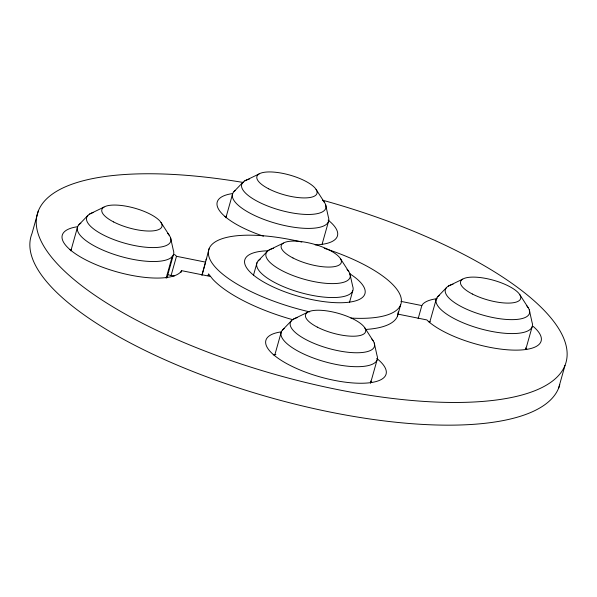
<?xml version="1.0" encoding="UTF-8"?>
<svg xmlns="http://www.w3.org/2000/svg" width="597" height="597" viewBox="0 0 597 597"><rect width="100%" height="100%" fill="white"/><g stroke="black" fill="none" stroke-linecap="round" stroke-linejoin="round"><path stroke-width="0.9" d="M209.129 248.658L202.137 275.001M366.043 329.425A99.848 32.835 15.7 0 0 397.445 316.216L397.833 314.097L426.892 319.932L428.915 321.865A62.401 20.522 15.7 0 0 511.413 350.036A62.401 20.522 15.7 0 0 533.181 326.417M397.96 313.395L398.221 311.977M38.365 210.823L31.992 233.517A274.583 90.304 15.7 0 0 266.971 396.632A274.583 90.304 15.7 0 0 559.77 384.647M70.849 250.874L77.647 226.688M166.145 278.172L172.19 256.673L173.399 254.792A49.924 16.418 15.7 0 0 173.354 250.344L170.563 237.8M166.929 277.874L173.399 254.792M171.093 275.493L176.488 256.292L174.466 254.359M181.048 272.396L181.533 270.65L210.592 276.486M201.868 275.224L205.547 262.128L176.488 256.292M208.04 275.665L208.54 273.874L212.644 279.097A99.848 32.835 15.7 0 0 289.455 318.761L293.052 319.738M225.897 217.756L232.696 193.562A62.401 20.522 15.7 0 0 261.986 235.666L263.471 236.136M253.479 275.254L257.001 262.717M274.762 355.155L281.314 331.865A62.401 20.522 15.7 0 0 281.672 360.648A62.401 20.522 15.7 0 0 362.909 383.229A62.401 20.522 15.7 0 0 376.759 358.409M322.149 244.069L328.447 221.674M349.484 302.463L352.752 290.821M370.521 383.259L377.065 359.969M397.445 316.216L400.632 304.873M418.161 318.671L421.84 305.574L422.713 304.224A62.401 20.522 15.7 0 1 437.31 298.649M429.631 322.678L436.362 298.739M525.815 349.245L532.114 326.85M558.635 388.095L565.008 365.401M181.533 270.65L180.667 272.001A62.401 20.522 15.7 0 1 93.513 263.568A62.401 20.522 15.7 0 1 77.7 226.711M78.856 224.808L87.878 215.45M233.905 191.689L242.927 182.331M258.21 260.837L267.232 251.479M282.523 329.984L291.545 320.626M437.571 296.866L446.593 287.508M89.632 214.047L103.99 207.084M244.68 180.921L259.038 173.966M268.986 250.076L283.344 243.113M293.299 319.223L307.656 312.261M448.347 286.097L462.705 279.142M400.96 301.381L421.84 305.574M167.279 274.657L174.22 276.045M519.726 294.552L528.181 307.679M316.059 189.376L324.514 202.502M340.365 258.523L348.82 271.65M364.677 327.671L373.132 340.797M161.011 222.494L169.466 235.621M529.278 309.858L532.061 322.402A49.924 16.418 15.7 0 1 478.122 328.119A49.924 16.418 15.7 0 1 439.571 295.254M374.229 342.976L377.02 355.521A49.924 16.418 15.7 0 1 323.074 361.237A49.924 16.418 15.7 0 1 284.523 328.372M349.917 273.829L352.708 286.373A49.924 16.418 15.7 0 1 298.761 292.09A49.924 16.418 15.7 0 1 260.217 259.225M325.611 204.681L328.395 217.226A49.924 16.418 15.7 0 1 275.501 223.248A49.924 16.418 15.7 0 1 235.151 190.585M324.238 248.307A99.848 32.835 15.7 0 1 400.363 295.5A99.848 32.835 15.7 0 1 350.924 318.067M309.753 311.903A99.848 32.835 15.7 0 1 208.428 254.188A99.848 32.835 15.7 0 1 301.806 242.054M349.708 273.702A62.401 20.522 15.7 0 1 344.126 302.642A62.401 20.522 15.7 0 1 258.091 278.538A62.401 20.522 15.7 0 1 267.971 250.8M205.935 260.008A99.848 32.835 15.7 0 1 206.704 258.441M347.021 269.366A43.685 14.365 15.7 0 1 303.403 279.03A43.685 14.365 15.7 0 1 273.65 248.255M371.849 339.089A43.685 14.365 15.7 0 1 327.708 348.178A43.685 14.365 15.7 0 1 297.172 317.611M526.382 305.395A43.685 14.365 15.7 0 1 482.757 315.059A43.685 14.365 15.7 0 1 453.004 284.284M172.19 256.673A49.924 16.418 15.7 0 1 110.184 253.024A49.924 16.418 15.7 0 1 80.856 223.196M167.667 233.337A43.685 14.365 15.7 0 1 124.736 243.195A43.685 14.365 15.7 0 1 93.505 212.435M322.716 200.219A43.685 14.365 15.7 0 1 279.09 209.883A43.685 14.365 15.7 0 1 249.337 179.107M428.303 321.731A62.401 20.522 15.7 0 1 430.034 321.462M525.427 347.976A62.401 20.522 15.7 0 1 526.8 349.111M224.636 216.554A62.401 20.522 15.7 0 1 226.367 216.286M69.588 249.673A62.401 20.522 15.7 0 1 71.319 249.404M273.254 354.849A62.401 20.522 15.7 0 1 275.881 354.461M370.379 381.102A62.401 20.522 15.7 0 1 371.752 382.229M322.932 200.293A274.583 90.304 15.7 0 1 534.218 390.968A274.583 90.304 15.7 0 1 89.423 291.44A274.583 90.304 15.7 0 1 243.539 182.525M328.141 220.106A62.401 20.522 15.7 0 1 315.179 244.904M292.985 257.979A31.201 10.261 15.7 0 0 341.178 262.859A31.201 10.261 15.7 0 0 299.604 241.389A31.201 10.261 15.7 0 0 292.985 257.979M317.298 327.126A31.201 10.261 15.7 0 0 365.491 332.007A31.201 10.261 15.7 0 0 323.917 310.537A31.201 10.261 15.7 0 0 317.298 327.126M472.339 294.008A31.201 10.261 15.7 0 0 520.539 298.881A31.201 10.261 15.7 0 0 478.966 277.418A31.201 10.261 15.7 0 0 472.339 294.008M113.631 221.95A31.201 10.261 15.7 0 0 161.824 226.83A31.201 10.261 15.7 0 0 120.251 205.361A31.201 10.261 15.7 0 0 113.631 221.95M268.672 188.831A31.201 10.261 15.7 0 0 316.873 193.704A31.201 10.261 15.7 0 0 275.299 172.242A31.201 10.261 15.7 0 0 268.672 188.831"/></g></svg>
